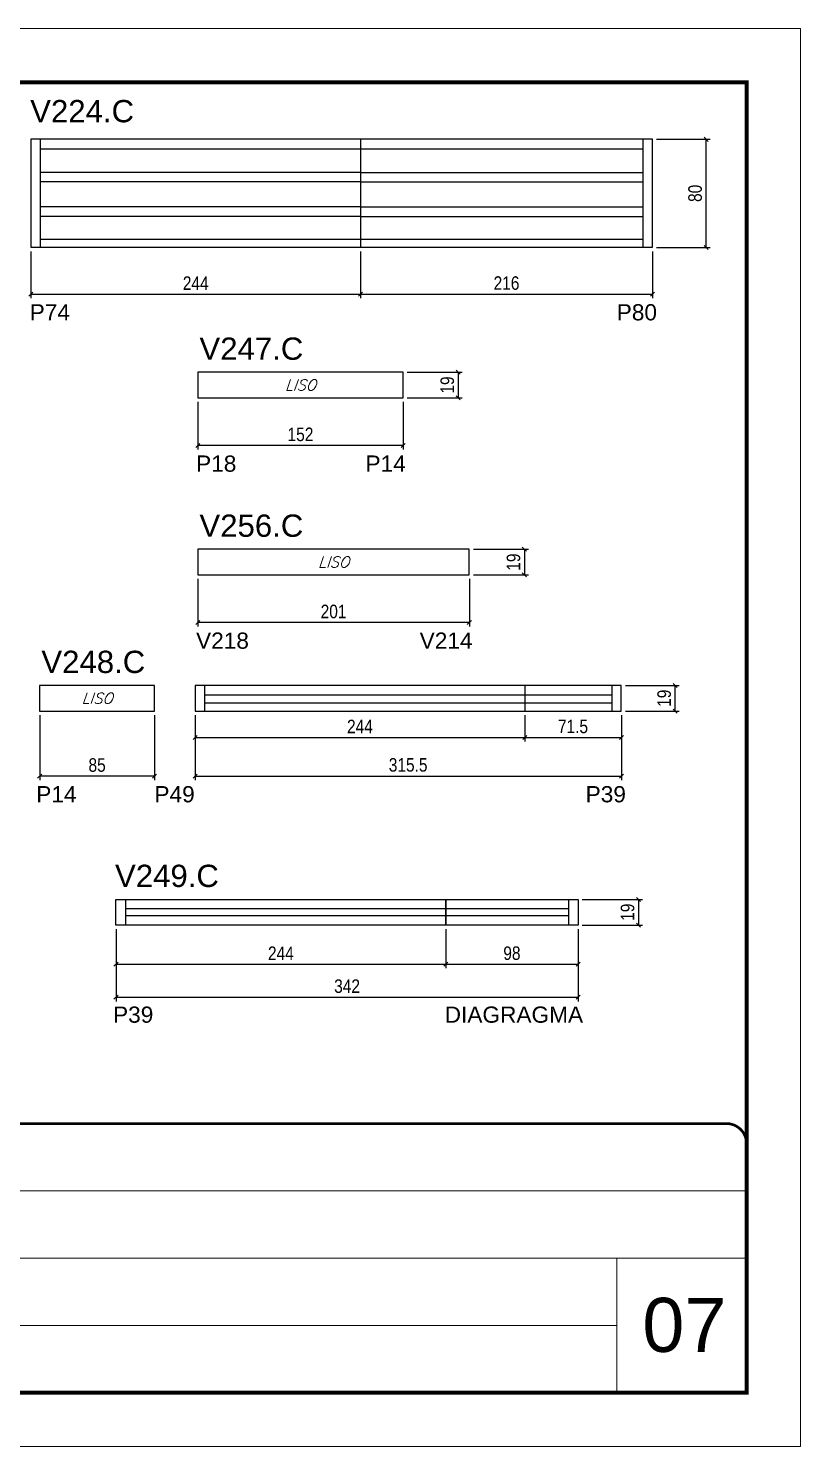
# Model space of a CAD drawing. Header units: millimetres. Extents: x 1959 to 8212, y 239 to 4735.
# Drawn here: x 6056 to 6627, y 2537 to 3587 of the extents above; entities that cross this region are included whole.
import ezdxf

# ---------------------------------------------------------------- set-up
doc = ezdxf.new("R2010")
doc.units = ezdxf.units.MM
doc.linetypes.add('CONTINUO', pattern=[0])
doc.linetypes.add('DASHED', pattern=[0.75, 0.5, -0.25])
for name, color, linetype in [('5', 5, 'Continuous'), ('COTA', 241, 'Continuous'), ('NOMENCLATURA', 7, 'Continuous'), ('Painéis', 200, 'Continuous'), ('SARR_2.2x7', 40, 'Continuous'), ('texto', 7, 'Continuous')]:
    doc.layers.add(name, color=color, linetype=linetype)
for name, color, linetype, lineweight in [('CARIMBO', 255, 'Continuous', 9), ('Folhas', 255, 'Continuous', 9), ('SARRAFO DE PRESSAO', 251, 'DASHED', 9)]:
    doc.layers.add(name, color=color, linetype=linetype, lineweight=lineweight)
doc.styles.add('ARIAL', font='arial.ttf')
doc.styles.add('COTA TECNICA', font='techl___.ttf', dxfattribs={"height": 10})
doc.styles.add('COTA TECNICA-50', font='techl___.ttf', dxfattribs={"height": 10})
doc.styles.add('ROMANS', font='romans.shx')
doc.styles.get("Standard").update_dxf_attribs({"font": 'arial.ttf'})
doc.dimstyles.new('COTA PAINEL-50', dxfattribs={"dimtxt": 10, "dimasz": 3, "dimexe": 3, "dimexo": 3, "dimgap": 3, "dimtad": 1, "dimdec": 1, "dimzin": 12, "dimdsep": 46, "dimtxsty": 'COTA TECNICA-50', "dimblk1": 'OBLIQUE', "dimblk2": 'OBLIQUE', "dimsah": 1, "dimcen": 0.9, "dimclrd": 4, "dimclre": 4, "dimclrt": 240, "dimadec": 1, "dimazin": 3, "dimtfac": 1, "dimtdec": 1, "dimtmove": 0, "dimatfit": 3, "dimfxl": 1, "dimtolj": 1, "dimtzin": 12, "dimarcsym": 0})
doc.dimstyles.new('PAINEL', dxfattribs={"dimtxt": 10, "dimasz": 3, "dimexe": 3, "dimexo": 3, "dimgap": 3, "dimtad": 1, "dimdec": 1, "dimzin": 12, "dimdsep": 46, "dimtxsty": 'COTA TECNICA', "dimblk1": 'OBLIQUE', "dimblk2": 'OBLIQUE', "dimsah": 1, "dimcen": 0.9, "dimclrd": 4, "dimclre": 4, "dimclrt": 240, "dimadec": 1, "dimazin": 3, "dimtfac": 1, "dimtdec": 1, "dimtmove": 0, "dimatfit": 3, "dimfxl": 1, "dimtolj": 1, "dimtzin": 12, "dimarcsym": 0})

# ---------------------------------------------------------------- blocks, each defined once
blk = doc.blocks.new('9999999999')
at = {"color": 30, "linetype": 'CONTINUO'}
for p, q in [((98564.6, 34379.6), (99584, 34379.6)), ((98564.6, 34329.8), (99488, 34329.8)), ((99584, 34329.8), (99488, 34329.8)), ((99488, 34329.8), (99488, 34230.2)), ((98564.6, 34280), (99488, 34280))]:
    blk.add_line(p, q, dxfattribs=at)
at = {"color": 30, "linetype": 'CONTINUO', "const_width": 2}
blk.add_lwpolyline([(99584, 34230.2), (99584, 34414.4, 0.414214), (99569, 34429.4), (98229, 34429.4, 0.414214), (98214, 34414.4), (98214, 34245.2, 0.414214), (98229, 34230.2), (99584, 34230.2)], format="xyb", dxfattribs=at)
at = {"layer": 'Folhas'}
blk.add_lwpolyline([(98139, 34190.2), (99624, 34190.2), (99624, 35240.2), (98139, 35240.2)], close=True, dxfattribs=at)
at = {"layer": 'Folhas', "color": 30, "const_width": 3}
blk.add_lwpolyline([(98214, 34230.2), (99584, 34230.2), (99584, 35200.2), (98214, 35200.2)], close=True, dxfattribs=at)
blk = doc.blocks.new('_Oblique')
at = {"color": 0, "linetype": 'ByBlock', "lineweight": -2}
blk.add_line((-0.5, -0.5), (0.5, 0.5), dxfattribs=at)
blk = doc.blocks.new('*D96')
at = {"layer": 'COTA', "color": 4, "lineweight": -2, "transparency": 16777216}
for p, q in [((6057.6, 3421.5), (6057.6, 3386.9)), ((6301.6, 3421.5), (6301.6, 3386.9)), ((6057.6, 3389.9), (6301.6, 3389.9))]:
    blk.add_line(p, q, dxfattribs=at)
at = {"layer": 'Defpoints', "color": 0, "transparency": 16777216}
for p in [(6057.6, 3424.5), (6301.6, 3424.5), (6301.6, 3389.9)]:
    blk.add_point(p, dxfattribs=at)
at = {"layer": 'COTA', "color": 4, "lineweight": -2, "transparency": 16777216, "xscale": 3, "yscale": 3, "zscale": 3, "rotation": 180}
blk.add_blockref('_Oblique', (6057.6, 3389.9), dxfattribs=at)
at = {"layer": 'COTA', "color": 4, "lineweight": -2, "transparency": 16777216, "xscale": 3, "yscale": 3, "zscale": 3}
blk.add_blockref('_Oblique', (6301.6, 3389.9), dxfattribs=at)
at = {"layer": 'COTA', "color": 240, "transparency": 16777216, "insert": (6179.6, 3398), "char_height": 10, "attachment_point": 5, "style": 'COTA TECNICA'}
blk.add_mtext('\\A1;244', dxfattribs=at)
blk = doc.blocks.new('*D97')
at = {"layer": 'COTA', "color": 4, "lineweight": -2, "transparency": 16777216}
for p, q in [((6301.6, 3421.5), (6301.6, 3386.9)), ((6517.6, 3421.5), (6517.6, 3386.9)), ((6301.6, 3389.9), (6517.6, 3389.9))]:
    blk.add_line(p, q, dxfattribs=at)
at = {"layer": 'Defpoints', "color": 0, "transparency": 16777216}
for p in [(6301.6, 3424.5), (6517.6, 3424.5), (6517.6, 3389.9)]:
    blk.add_point(p, dxfattribs=at)
at = {"layer": 'COTA', "color": 4, "lineweight": -2, "transparency": 16777216, "xscale": 3, "yscale": 3, "zscale": 3, "rotation": 180}
blk.add_blockref('_Oblique', (6301.6, 3389.9), dxfattribs=at)
at = {"layer": 'COTA', "color": 4, "lineweight": -2, "transparency": 16777216, "xscale": 3, "yscale": 3, "zscale": 3}
blk.add_blockref('_Oblique', (6517.6, 3389.9), dxfattribs=at)
at = {"layer": 'COTA', "color": 240, "transparency": 16777216, "insert": (6409.6, 3398), "char_height": 10, "attachment_point": 5, "style": 'COTA TECNICA'}
blk.add_mtext('\\A1;216', dxfattribs=at)
blk = doc.blocks.new('*D95')
at = {"layer": 'COTA', "color": 4, "lineweight": -2, "transparency": 16777216}
for p, q in [((6520.6, 3504.5), (6560.3, 3504.5)), ((6557.3, 3424.5), (6557.3, 3504.5)), ((6520.6, 3424.5), (6560.3, 3424.5))]:
    blk.add_line(p, q, dxfattribs=at)
at = {"layer": 'Defpoints', "color": 0, "transparency": 16777216}
for p in [(6517.6, 3504.5), (6557.3, 3504.5), (6517.6, 3424.5)]:
    blk.add_point(p, dxfattribs=at)
at = {"layer": 'COTA', "color": 4, "lineweight": -2, "transparency": 16777216, "xscale": 3, "yscale": 3, "zscale": 3}
for p, rotation in [((6557.3, 3504.5), 90), ((6557.3, 3424.5), 270)]:
    blk.add_blockref('_Oblique', p, dxfattribs=dict(at, rotation=rotation))
at = {"layer": 'COTA', "color": 240, "transparency": 16777216, "insert": (6549.2, 3464.5), "char_height": 10, "attachment_point": 5, "rotation": 90, "style": 'COTA TECNICA'}
blk.add_mtext('\\A1;80', dxfattribs=at)
blk = doc.blocks.new('*D107')
at = {"layer": 'COTA', "color": 4, "lineweight": -2, "transparency": 16777216}
for p, q in [((6181.1, 3310.1), (6181.1, 3274.9)), ((6333.1, 3310.1), (6333.1, 3274.9)), ((6333.1, 3277.9), (6181.1, 3277.9))]:
    blk.add_line(p, q, dxfattribs=at)
at = {"layer": 'Defpoints', "color": 0, "transparency": 16777216}
for p in [(6181.1, 3313.1), (6333.1, 3313.1), (6181.1, 3277.9)]:
    blk.add_point(p, dxfattribs=at)
at = {"layer": 'COTA', "color": 4, "lineweight": -2, "transparency": 16777216, "xscale": 3, "yscale": 3, "zscale": 3, "rotation": 180}
blk.add_blockref('_Oblique', (6181.1, 3277.9), dxfattribs=at)
at = {"layer": 'COTA', "color": 4, "lineweight": -2, "transparency": 16777216, "xscale": 3, "yscale": 3, "zscale": 3}
blk.add_blockref('_Oblique', (6333.1, 3277.9), dxfattribs=at)
at = {"layer": 'COTA', "color": 240, "transparency": 16777216, "insert": (6257.1, 3286), "char_height": 10, "attachment_point": 5, "style": 'COTA TECNICA'}
blk.add_mtext('\\A1;152', dxfattribs=at)
blk = doc.blocks.new('*D108')
at = {"layer": 'COTA', "color": 4, "lineweight": -2, "transparency": 16777216}
for p, q in [((6336.1, 3332.1), (6376.8, 3332.1)), ((6373.8, 3332.1), (6373.8, 3313.1)), ((6336.1, 3313.1), (6376.8, 3313.1))]:
    blk.add_line(p, q, dxfattribs=at)
at = {"layer": 'Defpoints', "color": 0, "transparency": 16777216}
for p in [(6333.1, 3332.1), (6333.1, 3313.1), (6373.8, 3313.1)]:
    blk.add_point(p, dxfattribs=at)
at = {"layer": 'COTA', "color": 4, "lineweight": -2, "transparency": 16777216, "xscale": 3, "yscale": 3, "zscale": 3}
for p, rotation in [((6373.8, 3332.1), 90), ((6373.8, 3313.1), 270)]:
    blk.add_blockref('_Oblique', p, dxfattribs=dict(at, rotation=rotation))
at = {"layer": 'COTA', "color": 240, "transparency": 16777216, "insert": (6365.8, 3322.6), "char_height": 10, "attachment_point": 5, "rotation": 90, "style": 'COTA TECNICA'}
blk.add_mtext('\\A1;19', dxfattribs=at)
blk = doc.blocks.new('*D109')
at = {"layer": 'COTA', "color": 4, "lineweight": -2, "transparency": 16777216}
for p, q in [((6064.1, 3078.2), (6064.1, 3030.1)), ((6149.1, 3078.2), (6149.1, 3030.1)), ((6149.1, 3033.1), (6064.1, 3033.1))]:
    blk.add_line(p, q, dxfattribs=at)
at = {"layer": 'Defpoints', "color": 0, "transparency": 16777216}
for p in [(6064.1, 3081.2), (6149.1, 3081.2), (6064.1, 3033.1)]:
    blk.add_point(p, dxfattribs=at)
at = {"layer": 'COTA', "color": 4, "lineweight": -2, "transparency": 16777216, "xscale": 3, "yscale": 3, "zscale": 3, "rotation": 180}
blk.add_blockref('_Oblique', (6064.1, 3033.1), dxfattribs=at)
at = {"layer": 'COTA', "color": 4, "lineweight": -2, "transparency": 16777216, "xscale": 3, "yscale": 3, "zscale": 3}
blk.add_blockref('_Oblique', (6149.1, 3033.1), dxfattribs=at)
at = {"layer": 'COTA', "color": 240, "transparency": 16777216, "insert": (6106.6, 3041.2), "char_height": 10, "attachment_point": 5, "style": 'COTA TECNICA'}
blk.add_mtext('\\A1;85', dxfattribs=at)
blk = doc.blocks.new('*D111')
at = {"layer": 'COTA', "color": 4, "linetype": 'ByBlock', "lineweight": -2, "transparency": 16777216}
for p, q in [((6179.1, 3078.2), (6179.1, 3030.1)), ((6494.6, 3078.2), (6494.6, 3030.1)), ((6179.1, 3033.1), (6494.6, 3033.1))]:
    blk.add_line(p, q, dxfattribs=at)
at = {"layer": 'Defpoints', "color": 0, "linetype": 'ByBlock', "transparency": 16777216}
for p in [(6179.1, 3081.2), (6494.6, 3081.2), (6494.6, 3033.1)]:
    blk.add_point(p, dxfattribs=at)
at = {"layer": 'COTA', "color": 4, "linetype": 'ByBlock', "lineweight": -2, "transparency": 16777216, "xscale": 3, "yscale": 3, "zscale": 3, "rotation": 180}
blk.add_blockref('_Oblique', (6179.1, 3033.1), dxfattribs=at)
at = {"layer": 'COTA', "color": 4, "linetype": 'ByBlock', "lineweight": -2, "transparency": 16777216, "xscale": 3, "yscale": 3, "zscale": 3}
blk.add_blockref('_Oblique', (6494.6, 3033.1), dxfattribs=at)
at = {"layer": 'COTA', "color": 240, "linetype": 'ByBlock', "transparency": 16777216, "insert": (6336.8, 3041.3), "char_height": 10, "attachment_point": 5, "style": 'COTA TECNICA-50'}
blk.add_mtext('\\A1;315.5', dxfattribs=at)
blk = doc.blocks.new('*D112')
at = {"layer": 'COTA', "color": 4, "lineweight": -2, "transparency": 16777216}
for p, q in [((6179.1, 3078.2), (6179.1, 3058.7)), ((6423.1, 3078.2), (6423.1, 3058.7)), ((6179.1, 3061.7), (6423.1, 3061.7))]:
    blk.add_line(p, q, dxfattribs=at)
at = {"layer": 'Defpoints', "color": 0, "transparency": 16777216}
for p in [(6179.1, 3081.2), (6423.1, 3081.2), (6423.1, 3061.7)]:
    blk.add_point(p, dxfattribs=at)
at = {"layer": 'COTA', "color": 4, "lineweight": -2, "transparency": 16777216, "xscale": 3, "yscale": 3, "zscale": 3, "rotation": 180}
blk.add_blockref('_Oblique', (6179.1, 3061.7), dxfattribs=at)
at = {"layer": 'COTA', "color": 4, "lineweight": -2, "transparency": 16777216, "xscale": 3, "yscale": 3, "zscale": 3}
blk.add_blockref('_Oblique', (6423.1, 3061.7), dxfattribs=at)
at = {"layer": 'COTA', "color": 240, "transparency": 16777216, "insert": (6301.1, 3069.8), "char_height": 10, "attachment_point": 5, "style": 'COTA TECNICA'}
blk.add_mtext('\\A1;244', dxfattribs=at)
blk = doc.blocks.new('*D113')
at = {"layer": 'COTA', "color": 4, "lineweight": -2, "transparency": 16777216}
for p, q in [((6423.1, 3078.2), (6423.1, 3058.7)), ((6494.6, 3078.2), (6494.6, 3058.7)), ((6423.1, 3061.7), (6494.6, 3061.7))]:
    blk.add_line(p, q, dxfattribs=at)
at = {"layer": 'Defpoints', "color": 0, "transparency": 16777216}
for p in [(6423.1, 3081.2), (6494.6, 3081.2), (6494.6, 3061.7)]:
    blk.add_point(p, dxfattribs=at)
at = {"layer": 'COTA', "color": 4, "lineweight": -2, "transparency": 16777216, "xscale": 3, "yscale": 3, "zscale": 3, "rotation": 180}
blk.add_blockref('_Oblique', (6423.1, 3061.7), dxfattribs=at)
at = {"layer": 'COTA', "color": 4, "lineweight": -2, "transparency": 16777216, "xscale": 3, "yscale": 3, "zscale": 3}
blk.add_blockref('_Oblique', (6494.6, 3061.7), dxfattribs=at)
at = {"layer": 'COTA', "color": 240, "transparency": 16777216, "insert": (6458.8, 3069.8), "char_height": 10, "attachment_point": 5, "style": 'COTA TECNICA'}
blk.add_mtext('\\A1;71.5', dxfattribs=at)
blk = doc.blocks.new('*D110')
at = {"layer": 'COTA', "color": 4, "lineweight": -2, "transparency": 16777216}
for p, q in [((6497.6, 3100.2), (6537.4, 3100.2)), ((6534.4, 3081.2), (6534.4, 3100.2)), ((6497.6, 3081.2), (6537.4, 3081.2))]:
    blk.add_line(p, q, dxfattribs=at)
at = {"layer": 'Defpoints', "color": 0, "transparency": 16777216}
for p in [(6494.6, 3100.2), (6534.4, 3100.2), (6494.6, 3081.2)]:
    blk.add_point(p, dxfattribs=at)
at = {"layer": 'COTA', "color": 4, "lineweight": -2, "transparency": 16777216, "xscale": 3, "yscale": 3, "zscale": 3}
for p, rotation in [((6534.4, 3100.2), 90), ((6534.4, 3081.2), 270)]:
    blk.add_blockref('_Oblique', p, dxfattribs=dict(at, rotation=rotation))
at = {"layer": 'COTA', "color": 240, "transparency": 16777216, "insert": (6526.3, 3090.7), "char_height": 10, "attachment_point": 5, "rotation": 90, "style": 'COTA TECNICA'}
blk.add_mtext('\\A1;19', dxfattribs=at)
blk = doc.blocks.new('*D114')
at = {"layer": 'COTA', "color": 4, "linetype": 'ByBlock', "lineweight": -2, "transparency": 16777216}
for p, q in [((6120.6, 2919.8), (6120.6, 2890.8)), ((6364.6, 2919.8), (6364.6, 2890.8)), ((6120.6, 2893.8), (6364.6, 2893.8))]:
    blk.add_line(p, q, dxfattribs=at)
at = {"layer": 'Defpoints', "color": 0, "linetype": 'ByBlock', "transparency": 16777216}
for p in [(6120.6, 2922.8), (6364.6, 2922.8), (6364.6, 2893.8)]:
    blk.add_point(p, dxfattribs=at)
at = {"layer": 'COTA', "color": 4, "linetype": 'ByBlock', "lineweight": -2, "transparency": 16777216, "xscale": 3, "yscale": 3, "zscale": 3, "rotation": 180}
blk.add_blockref('_Oblique', (6120.6, 2893.8), dxfattribs=at)
at = {"layer": 'COTA', "color": 4, "linetype": 'ByBlock', "lineweight": -2, "transparency": 16777216, "xscale": 3, "yscale": 3, "zscale": 3}
blk.add_blockref('_Oblique', (6364.6, 2893.8), dxfattribs=at)
at = {"layer": 'COTA', "color": 240, "linetype": 'ByBlock', "transparency": 16777216, "insert": (6242.6, 2901.9), "char_height": 10, "attachment_point": 5, "style": 'COTA TECNICA-50'}
blk.add_mtext('\\A1;244', dxfattribs=at)
blk = doc.blocks.new('*D115')
at = {"layer": 'COTA', "color": 4, "linetype": 'ByBlock', "lineweight": -2, "transparency": 16777216}
for p, q in [((6364.6, 2919.8), (6364.6, 2890.8)), ((6462.6, 2919.8), (6462.6, 2890.8)), ((6364.6, 2893.8), (6462.6, 2893.8))]:
    blk.add_line(p, q, dxfattribs=at)
at = {"layer": 'Defpoints', "color": 0, "linetype": 'ByBlock', "transparency": 16777216}
for p in [(6364.6, 2922.8), (6462.6, 2922.8), (6462.6, 2893.8)]:
    blk.add_point(p, dxfattribs=at)
at = {"layer": 'COTA', "color": 4, "linetype": 'ByBlock', "lineweight": -2, "transparency": 16777216, "xscale": 3, "yscale": 3, "zscale": 3, "rotation": 180}
blk.add_blockref('_Oblique', (6364.6, 2893.8), dxfattribs=at)
at = {"layer": 'COTA', "color": 4, "linetype": 'ByBlock', "lineweight": -2, "transparency": 16777216, "xscale": 3, "yscale": 3, "zscale": 3}
blk.add_blockref('_Oblique', (6462.6, 2893.8), dxfattribs=at)
at = {"layer": 'COTA', "color": 240, "linetype": 'ByBlock', "transparency": 16777216, "insert": (6413.6, 2901.9), "char_height": 10, "attachment_point": 5, "style": 'COTA TECNICA-50'}
blk.add_mtext('\\A1;98', dxfattribs=at)
blk = doc.blocks.new('*D116')
at = {"layer": 'COTA', "color": 4, "lineweight": -2, "transparency": 16777216}
for p, q in [((6120.6, 2919.8), (6120.6, 2866.3)), ((6462.6, 2919.8), (6462.6, 2866.3)), ((6120.6, 2869.3), (6462.6, 2869.3))]:
    blk.add_line(p, q, dxfattribs=at)
at = {"layer": 'Defpoints', "color": 0, "transparency": 16777216}
for p in [(6120.6, 2922.8), (6462.6, 2922.8), (6462.6, 2869.3)]:
    blk.add_point(p, dxfattribs=at)
at = {"layer": 'COTA', "color": 4, "lineweight": -2, "transparency": 16777216, "xscale": 3, "yscale": 3, "zscale": 3, "rotation": 180}
blk.add_blockref('_Oblique', (6120.6, 2869.3), dxfattribs=at)
at = {"layer": 'COTA', "color": 4, "lineweight": -2, "transparency": 16777216, "xscale": 3, "yscale": 3, "zscale": 3}
blk.add_blockref('_Oblique', (6462.6, 2869.3), dxfattribs=at)
at = {"layer": 'COTA', "color": 240, "transparency": 16777216, "insert": (6291.6, 2877.5), "char_height": 10, "attachment_point": 5, "style": 'COTA TECNICA'}
blk.add_mtext('\\A1;342', dxfattribs=at)
blk = doc.blocks.new('*D117')
at = {"layer": 'COTA', "color": 4, "lineweight": -2, "transparency": 16777216}
for p, q in [((6465.6, 2941.8), (6510.3, 2941.8)), ((6507.3, 2941.8), (6507.3, 2922.8)), ((6465.6, 2922.8), (6510.3, 2922.8))]:
    blk.add_line(p, q, dxfattribs=at)
at = {"layer": 'Defpoints', "color": 0, "transparency": 16777216}
for p in [(6462.6, 2941.8), (6462.6, 2922.8), (6507.3, 2922.8)]:
    blk.add_point(p, dxfattribs=at)
at = {"layer": 'COTA', "color": 4, "lineweight": -2, "transparency": 16777216, "xscale": 3, "yscale": 3, "zscale": 3}
for p, rotation in [((6507.3, 2941.8), 90), ((6507.3, 2922.8), 270)]:
    blk.add_blockref('_Oblique', p, dxfattribs=dict(at, rotation=rotation))
at = {"layer": 'COTA', "color": 240, "transparency": 16777216, "insert": (6499.2, 2932.3), "char_height": 10, "attachment_point": 5, "rotation": 90, "style": 'COTA TECNICA'}
blk.add_mtext('\\A1;19', dxfattribs=at)
blk = doc.blocks.new('*D133')
at = {"layer": 'COTA', "color": 4, "lineweight": -2, "transparency": 16777216}
for p, q in [((6181.1, 3179), (6181.1, 3143.8)), ((6382.1, 3179), (6382.1, 3143.8)), ((6382.1, 3146.8), (6181.1, 3146.8))]:
    blk.add_line(p, q, dxfattribs=at)
at = {"layer": 'Defpoints', "color": 0, "transparency": 16777216}
for p in [(6181.1, 3182), (6382.1, 3182), (6181.1, 3146.8)]:
    blk.add_point(p, dxfattribs=at)
at = {"layer": 'COTA', "color": 4, "lineweight": -2, "transparency": 16777216, "xscale": 3, "yscale": 3, "zscale": 3, "rotation": 180}
blk.add_blockref('_Oblique', (6181.1, 3146.8), dxfattribs=at)
at = {"layer": 'COTA', "color": 4, "lineweight": -2, "transparency": 16777216, "xscale": 3, "yscale": 3, "zscale": 3}
blk.add_blockref('_Oblique', (6382.1, 3146.8), dxfattribs=at)
at = {"layer": 'COTA', "color": 240, "transparency": 16777216, "insert": (6281.6, 3154.9), "char_height": 10, "attachment_point": 5, "style": 'COTA TECNICA'}
blk.add_mtext('\\A1;201', dxfattribs=at)
blk = doc.blocks.new('*D134')
at = {"layer": 'COTA', "color": 4, "lineweight": -2, "transparency": 16777216}
for p, q in [((6385.1, 3201), (6425.8, 3201)), ((6422.8, 3201), (6422.8, 3182)), ((6385.1, 3182), (6425.8, 3182))]:
    blk.add_line(p, q, dxfattribs=at)
at = {"layer": 'Defpoints', "color": 0, "transparency": 16777216}
for p in [(6382.1, 3201), (6382.1, 3182), (6422.8, 3182)]:
    blk.add_point(p, dxfattribs=at)
at = {"layer": 'COTA', "color": 4, "lineweight": -2, "transparency": 16777216, "xscale": 3, "yscale": 3, "zscale": 3}
for p, rotation in [((6422.8, 3201), 90), ((6422.8, 3182), 270)]:
    blk.add_blockref('_Oblique', p, dxfattribs=dict(at, rotation=rotation))
at = {"layer": 'COTA', "color": 240, "transparency": 16777216, "insert": (6414.8, 3191.5), "char_height": 10, "attachment_point": 5, "rotation": 90, "style": 'COTA TECNICA'}
blk.add_mtext('\\A1;19', dxfattribs=at)

msp = doc.modelspace()

# ---------------------------------------------------------------- linework, layer by layer
at = {"layer": 'Painéis', "linetype": 'ByBlock'}
for p, q in [((6301.56, 3504.54), (6301.56, 3424.54)), ((6423.07, 3100.2), (6423.07, 3081.2))]:
    msp.add_line(p, q, dxfattribs=at)
for points in [[(6057.56, 3504.54), (6057.56, 3424.54), (6517.56, 3424.54), (6517.56, 3504.54)], [(6181.06, 3313.08), (6333.06, 3313.08), (6333.06, 3332.08), (6181.06, 3332.08)], [(6181.06, 3182.02), (6382.06, 3182.02), (6382.06, 3201.02), (6181.06, 3201.02)], [(6064.07, 3081.2), (6149.07, 3081.2), (6149.07, 3100.2), (6064.07, 3100.2)], [(6179.07, 3100.2), (6179.07, 3081.2), (6494.57, 3081.2), (6494.57, 3100.2)]]:
    msp.add_lwpolyline(points, close=True, dxfattribs=at)
at = {"layer": 'Painéis'}
for points in [[(6364.58, 2922.76), (6120.58, 2922.76), (6120.58, 2941.76), (6364.58, 2941.76)], [(6364.58, 2941.76), (6462.58, 2941.76), (6462.58, 2922.76), (6364.58, 2922.76)]]:
    msp.add_lwpolyline(points, close=True, dxfattribs=at)
at = {"layer": 'SARR_2.2x7', "linetype": 'Continuous'}
for p, q in [((6064.56, 3504.54), (6064.56, 3424.54)), ((6064.56, 3497.54), (6301.56, 3497.54)), ((6301.56, 3497.54), (6510.56, 3497.54)), ((6510.56, 3504.54), (6510.56, 3424.54)), ((6301.56, 3479.99), (6064.56, 3479.99)), ((6301.56, 3479.99), (6510.56, 3479.99)), ((6301.56, 3472.99), (6064.56, 3472.99)), ((6301.56, 3472.99), (6510.56, 3472.99)), ((6301.56, 3454.42), (6064.56, 3454.42)), ((6301.56, 3447.42), (6064.56, 3447.42)), ((6301.56, 3454.42), (6510.56, 3454.42)), ((6301.56, 3447.42), (6510.56, 3447.42)), ((6064.56, 3430.54), (6301.56, 3430.54)), ((6301.56, 3430.54), (6510.56, 3430.54)), ((6186.07, 3100.2), (6186.07, 3081.2)), ((6487.57, 3100.2), (6487.57, 3081.2)), ((6186.07, 3093.2), (6487.57, 3093.2)), ((6186.07, 3087.2), (6487.57, 3087.2)), ((6127.58, 2941.76), (6127.58, 2922.76)), ((6455.58, 2941.76), (6455.58, 2922.76)), ((6455.58, 2934.76), (6127.58, 2934.76)), ((6127.58, 2929.76), (6455.58, 2929.76))]:
    msp.add_line(p, q, dxfattribs=at)

# ---------------------------------------------------------------- block references
at = {"layer": 'SARRAFO DE PRESSAO', "color": 6, "linetype": 'ByBlock'}
msp.add_blockref('9999999999', (-92996.71, -31653.56), dxfattribs=at)

# ---------------------------------------------------------------- texts
at = {"layer": '5', "linetype": 'Continuous'}
for s, rotation, p in [('P74', 0.00004, (6056.68, 3370.45)), ('P80', 0.00004, (6491.15, 3370.45)), ('P18', 0.00004, (6179.83, 3258.42)), ('P14', 0.00004, (6305.24, 3258.42)), ('V218', 0.00004, (6179.83, 3127.36)), ('V214', 0.00004, (6345.31, 3127.36)), ('P14', 359.99996, (6061.57, 3013.65)), ('P49', 359.99996, (6149.02, 3013.65)), ('P39', 0.00004, (6468.16, 3013.65)), ('P39', 359.99996, (6118.38, 2850.47)), ('DIAGRAGMA', 359.99996, (6363.84, 2850.47))]:
    msp.add_text(s, height=12, rotation=rotation, dxfattribs=at).set_placement(p)
at = {"layer": 'CARIMBO', "style": 'ARIAL'}
msp.add_text('07', height=40, dxfattribs=at).set_placement((6510.13, 2606.79))
at = {"layer": 'NOMENCLATURA', "linetype": 'Continuous'}
for s, p in [('V224.C', (6057.09, 3517.11)), ('V247.C', (6182.34, 3341.27)), ('V256.C', (6182.34, 3210.21)), ('V248.C', (6065.35, 3109.38)), ('V249.C', (6119.86, 2950.95))]:
    msp.add_text(s, height=16.5, dxfattribs=at).set_placement(p)
at = {"layer": 'texto', "color": 2, "char_height": 8, "attachment_point": 5, "style": 'ROMANS'}
for insert in [(6257.06, 3322.58), (6281.56, 3191.52), (6106.57, 3090.7)]:
    msp.add_mtext('{\\Q19;\\C256;LISO}', dxfattribs=dict(at, insert=insert))

# ---------------------------------------------------------------- dimensions: what is measured, and where the dimension line sits
at = {"layer": 'COTA'}
for base, p1, p2, picture, middle in [((6557.35, 3504.54), (6517.56, 3424.54), (6517.56, 3504.54), '*D95', (6549.22, 3464.54)), ((6373.84, 3313.08), (6333.06, 3332.08), (6333.06, 3313.08), '*D108', (6365.75, 3322.58)), ((6422.84, 3182.02), (6382.06, 3201.02), (6382.06, 3182.02), '*D134', (6414.75, 3191.52)), ((6534.36, 3100.2), (6494.57, 3081.2), (6494.57, 3100.2), '*D110', (6526.27, 3090.7)), ((6507.29, 2922.76), (6462.58, 2941.76), (6462.58, 2922.76), '*D117', (6499.21, 2932.26))]:
    dim = msp.add_linear_dim(base=base, p1=p1, p2=p2, angle=90, dimstyle='PAINEL', dxfattribs=at)
    dim.commit()
    dim.dimension.update_dxf_attribs({"geometry": picture, "text_midpoint": middle})
for base, p1, p2, picture, middle in [((6301.56, 3389.91), (6057.56, 3424.54), (6301.56, 3424.54), '*D96', (6179.56, 3397.98)), ((6181.06, 3277.88), (6333.06, 3313.08), (6181.06, 3313.08), '*D107', (6257.06, 3285.99)), ((6181.06, 3146.83), (6382.06, 3182.02), (6181.06, 3182.02), '*D133', (6281.56, 3154.93)), ((6064.07, 3033.11), (6149.07, 3081.2), (6064.07, 3081.2), '*D109', (6106.57, 3041.24)), ((6423.07, 3061.73), (6179.07, 3081.2), (6423.07, 3081.2), '*D112', (6301.07, 3069.81)), ((6462.58, 2869.25), (6120.58, 2922.76), (6462.58, 2922.76), '*D116', (6291.58, 2877.47))]:
    dim = msp.add_linear_dim(base=base, p1=p1, p2=p2, dimstyle='PAINEL', dxfattribs=at)
    dim.commit()
    dim.dimension.update_dxf_attribs({"geometry": picture, "text_midpoint": middle})
for base, p1, p2, picture, middle in [((6517.56, 3389.91), (6301.56, 3424.54), (6517.56, 3424.54), '*D97', (6409.56, 3398.01)), ((6494.57, 3061.73), (6423.07, 3081.2), (6494.57, 3081.2), '*D113', (6458.82, 3069.84))]:
    dim = msp.add_linear_dim(base=base, p1=p1, p2=p2, dimstyle='PAINEL', override={"dimtmove": 1}, dxfattribs=at)
    dim.commit()
    dim.dimension.update_dxf_attribs({"geometry": picture, "text_midpoint": middle})
at = {"layer": 'COTA', "color": 1, "linetype": 'ByBlock'}
for base, p1, p2, picture, middle in [((6494.57, 3033.11), (6179.07, 3081.2), (6494.57, 3081.2), '*D111', (6336.82, 3041.33)), ((6364.58, 2893.83), (6120.58, 2922.76), (6364.58, 2922.76), '*D114', (6242.58, 2901.91)), ((6462.58, 2893.83), (6364.58, 2922.76), (6462.58, 2922.76), '*D115', (6413.58, 2901.94))]:
    dim = msp.add_linear_dim(base=base, p1=p1, p2=p2, dimstyle='COTA PAINEL-50', override={"dimarcsym": 1}, dxfattribs=at)
    dim.commit()
    dim.dimension.update_dxf_attribs({"geometry": picture, "text_midpoint": middle})

doc.saveas('drawing.dxf')
